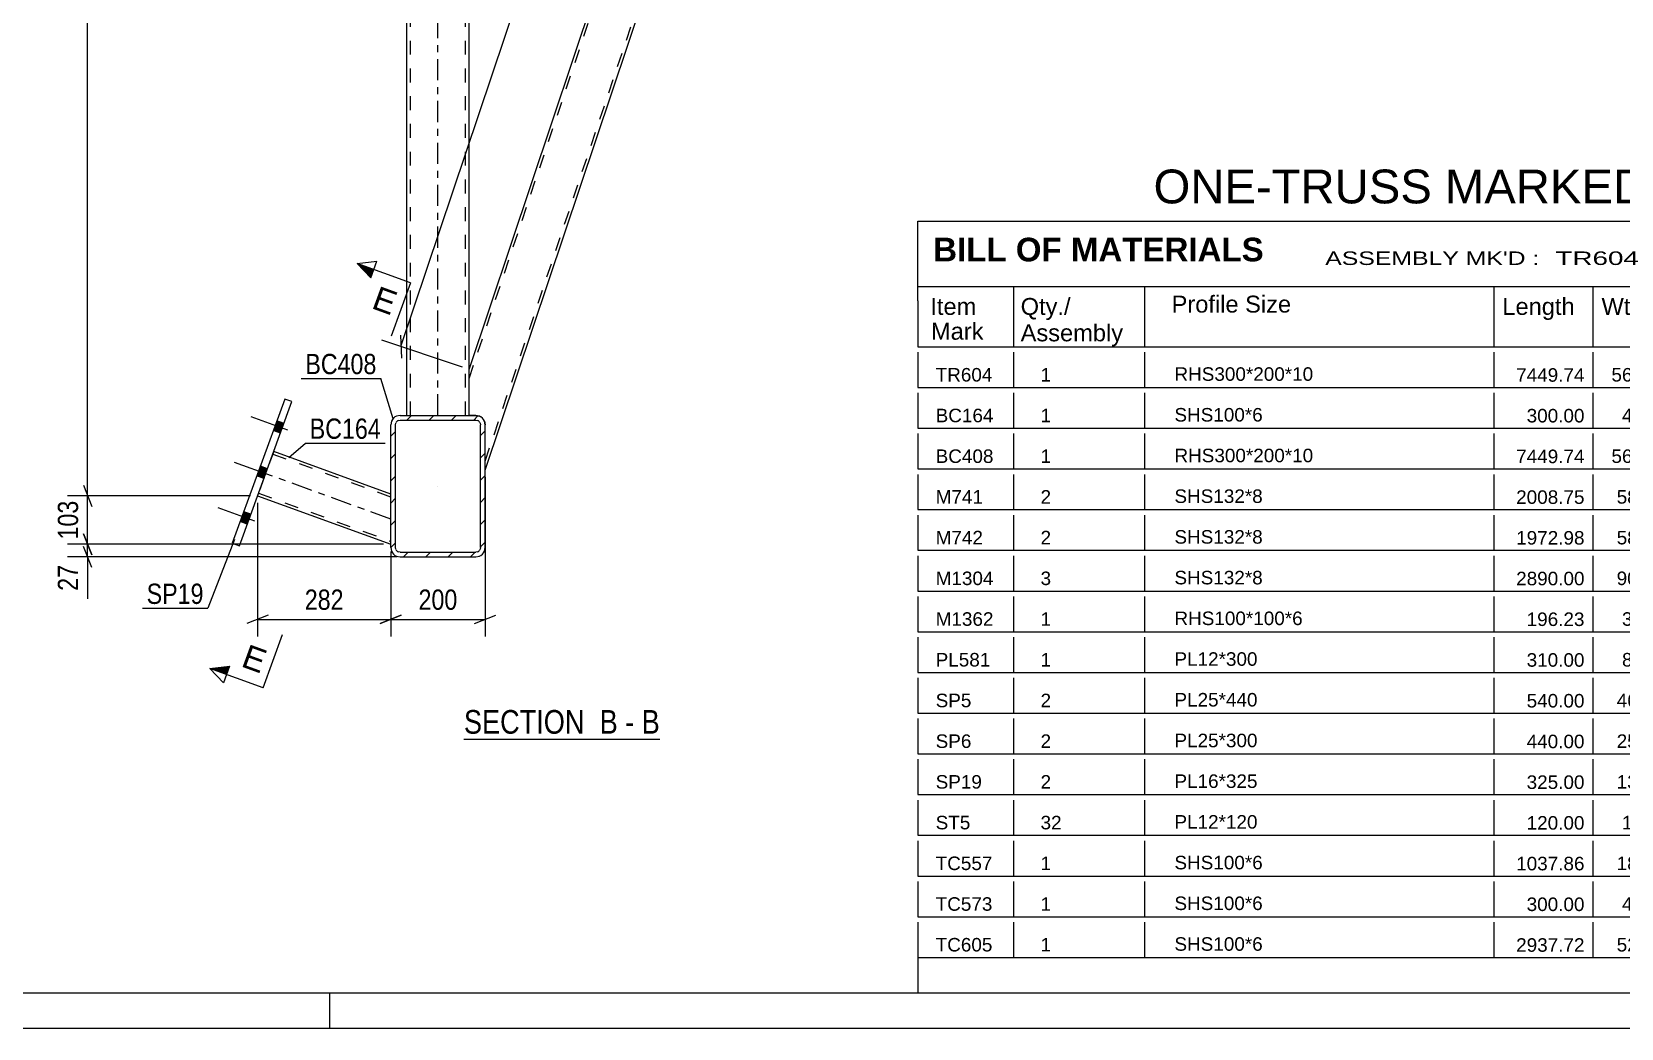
# Model space of a CAD drawing. Header units: millimetres. Extents: x 0 to 841, y 0 to 594.
# Drawn here: x 378.9 to 603.3, y 0 to 140.7 of the extents above; entities that cross this region are included whole.
import ezdxf

# ---------------------------------------------------------------- set-up
doc = ezdxf.new("R2010")
doc.units = ezdxf.units.MM
doc.linetypes.add('DXK_LINE_DOT2', pattern=[3.9198, 1.9599, -1.9599])
doc.linetypes.add('DXK_LINE_DOT3', pattern=[5.9187, 2.979, -0.9799, 0.9799, -0.9799])
doc.styles.add('Arial', font='ARIAL.TTF', dxfattribs={"height": 0.2})
doc.styles.add('Arial Bold', font='ARIALBD.TTF', dxfattribs={"height": 0.2})
doc.styles.add('Arial Narrow', font='ARIALN.TTF', dxfattribs={"height": 0.2})

# ---------------------------------------------------------------- blocks, each defined once
blk = doc.blocks.new('Unknown-761548517-1132')
at = {"color": 5, "linetype": 'Continuous'}
for p, q in [((5, 5), (836, 5)), ((421, 0), (421, 5)), ((0, 0), (841, 0))]:
    blk.add_line(p, q, dxfattribs=at)
blk = doc.blocks.new('Unknown-761548517-14017')
at = {"color": 7, "linetype": 'Continuous'}
for p, q in [((504, 114), (676, 114)), ((504, 102.75), (504, 114)), ((676, 114), (676, 102.75)), ((504, 104.75), (676, 104.75)), ((517.5, 104.75), (517.5, 96.25)), ((536, 104.75), (536, 96.25)), ((585.28, 104.75), (585.28, 96.25)), ((599.28, 104.75), (599.28, 96.25)), ((615, 104.75), (615, 96.25)), ((629.28, 104.75), (629.28, 96.25)), ((646.28, 104.75), (646.28, 96.25)), ((504, 102.75), (504, 97.75)), ((676, 102.75), (676, 96.25)), ((504, 97.75), (504, 96.25)), ((504, 96.25), (676, 96.25)), ((504, 95.48), (504, 90.5)), ((517.5, 95.48), (517.5, 90.5)), ((536, 95.48), (536, 90.5)), ((585.28, 95.48), (585.28, 90.5)), ((599.28, 95.48), (599.28, 90.5)), ((615, 95.48), (615, 90.5)), ((629.28, 95.48), (629.28, 90.5)), ((646.28, 95.48), (646.28, 90.5)), ((676, 95.48), (676, 90.5)), ((504, 90.5), (676, 90.5)), ((504, 89.73), (504, 84.75)), ((517.5, 89.73), (517.5, 84.75)), ((536, 89.73), (536, 84.75)), ((585.28, 89.73), (585.28, 84.75)), ((599.28, 89.73), (599.28, 84.75)), ((615, 89.73), (615, 84.75)), ((629.28, 89.73), (629.28, 84.75)), ((646.28, 89.73), (646.28, 84.75)), ((676, 89.73), (676, 84.75)), ((504, 84.75), (676, 84.75)), ((504, 83.98), (504, 79)), ((517.5, 83.98), (517.5, 79)), ((536, 83.98), (536, 79)), ((585.28, 83.98), (585.28, 79)), ((599.28, 83.98), (599.28, 79)), ((615, 83.98), (615, 79)), ((629.28, 83.98), (629.28, 79)), ((646.28, 83.98), (646.28, 79)), ((676, 83.98), (676, 79)), ((504, 79), (676, 79)), ((504, 78.23), (504, 73.25)), ((517.5, 78.23), (517.5, 73.25)), ((536, 78.23), (536, 73.25)), ((585.28, 78.23), (585.28, 73.25)), ((599.28, 78.23), (599.28, 73.25)), ((615, 78.23), (615, 73.25)), ((629.28, 78.23), (629.28, 73.25)), ((646.28, 78.23), (646.28, 73.25)), ((676, 78.23), (676, 73.25)), ((504, 73.25), (676, 73.25)), ((504, 72.48), (504, 67.5)), ((517.5, 72.48), (517.5, 67.5)), ((536, 72.48), (536, 67.5)), ((585.28, 72.48), (585.28, 67.5)), ((599.28, 72.48), (599.28, 67.5)), ((615, 72.48), (615, 67.5)), ((629.28, 72.48), (629.28, 67.5)), ((646.28, 72.48), (646.28, 67.5)), ((676, 72.48), (676, 67.5)), ((504, 67.5), (676, 67.5)), ((504, 66.73), (504, 61.75)), ((517.5, 66.73), (517.5, 61.75)), ((536, 66.73), (536, 61.75)), ((585.28, 66.73), (585.28, 61.75)), ((599.28, 66.73), (599.28, 61.75)), ((615, 66.73), (615, 61.75)), ((629.28, 66.73), (629.28, 61.75)), ((646.28, 66.73), (646.28, 61.75)), ((676, 66.73), (676, 61.75)), ((504, 61.75), (676, 61.75)), ((504, 60.98), (504, 56)), ((517.5, 60.98), (517.5, 56)), ((536, 60.98), (536, 56)), ((585.28, 60.98), (585.28, 56)), ((599.28, 60.98), (599.28, 56)), ((615, 60.98), (615, 56)), ((629.28, 60.98), (629.28, 56)), ((646.28, 60.98), (646.28, 56)), ((676, 60.98), (676, 56)), ((504, 56), (676, 56)), ((504, 55.23), (504, 50.25)), ((517.5, 55.23), (517.5, 50.25)), ((536, 55.23), (536, 50.25)), ((585.28, 55.23), (585.28, 50.25)), ((599.28, 55.23), (599.28, 50.25)), ((615, 55.23), (615, 50.25)), ((629.28, 55.23), (629.28, 50.25)), ((646.28, 55.23), (646.28, 50.25)), ((676, 55.23), (676, 50.25)), ((504, 50.25), (676, 50.25)), ((504, 49.48), (504, 44.5)), ((517.5, 49.48), (517.5, 44.5)), ((536, 49.48), (536, 44.5)), ((585.28, 49.48), (585.28, 44.5)), ((599.28, 49.48), (599.28, 44.5)), ((615, 49.48), (615, 44.5)), ((629.28, 49.48), (629.28, 44.5)), ((646.28, 49.48), (646.28, 44.5)), ((676, 49.48), (676, 44.5)), ((504, 44.5), (676, 44.5)), ((504, 43.73), (504, 38.75)), ((517.5, 43.73), (517.5, 38.75)), ((536, 43.73), (536, 38.75)), ((585.28, 43.73), (585.28, 38.75)), ((599.28, 43.73), (599.28, 38.75)), ((615, 43.73), (615, 38.75)), ((629.28, 43.73), (629.28, 38.75)), ((646.28, 43.73), (646.28, 38.75)), ((676, 43.73), (676, 38.75)), ((504, 38.75), (676, 38.75)), ((504, 37.98), (504, 33)), ((517.5, 37.98), (517.5, 33)), ((536, 37.98), (536, 33)), ((585.28, 37.98), (585.28, 33)), ((599.28, 37.98), (599.28, 33)), ((615, 37.98), (615, 33)), ((629.28, 37.98), (629.28, 33)), ((646.28, 37.98), (646.28, 33)), ((676, 37.98), (676, 33)), ((504, 33), (676, 33)), ((504, 32.23), (504, 27.25)), ((517.5, 32.23), (517.5, 27.25)), ((536, 32.23), (536, 27.25)), ((585.28, 32.23), (585.28, 27.25)), ((599.28, 32.23), (599.28, 27.25)), ((615, 32.23), (615, 27.25)), ((629.28, 32.23), (629.28, 27.25)), ((646.28, 32.23), (646.28, 27.25)), ((676, 32.23), (676, 27.25)), ((504, 27.25), (676, 27.25)), ((504, 26.48), (504, 21.5)), ((517.5, 26.48), (517.5, 21.5)), ((536, 26.48), (536, 21.5)), ((585.28, 26.48), (585.28, 21.5)), ((599.28, 26.48), (599.28, 21.5)), ((615, 26.48), (615, 21.5)), ((629.28, 26.48), (629.28, 21.5)), ((646.28, 26.48), (646.28, 21.5)), ((676, 26.48), (676, 21.5)), ((504, 21.5), (676, 21.5)), ((504, 20.73), (504, 15.75)), ((517.5, 20.73), (517.5, 15.75)), ((536, 20.73), (536, 15.75)), ((585.28, 20.73), (585.28, 15.75)), ((599.28, 20.73), (599.28, 15.75)), ((615, 20.73), (615, 15.75)), ((629.28, 20.73), (629.28, 15.75)), ((646.28, 20.73), (646.28, 15.75)), ((676, 20.73), (676, 15.75)), ((504, 15.75), (676, 15.75)), ((504, 14.98), (504, 10)), ((517.5, 14.98), (517.5, 10)), ((536, 14.98), (536, 10)), ((585.28, 14.98), (585.28, 10)), ((599.28, 14.98), (599.28, 10)), ((615, 14.98), (615, 10)), ((629.28, 14.98), (629.28, 10)), ((646.28, 14.98), (646.28, 10)), ((676, 14.98), (676, 10)), ((504, 10), (676, 10)), ((504, 10), (676, 10)), ((504, 10), (504, 5)), ((629.28, 10), (629.28, 5)), ((646.28, 10), (646.28, 5)), ((676, 10), (676, 5)), ((504, 5), (676, 5))]:
    blk.add_line(p, q, dxfattribs=at)
at = {"color": 7}
for s, height, style, p in [('BILL OF MATERIALS', 3.3405, 'Arial Bold', (506.15, 108.31)), ('Profile Size', 2.3877, 'Arial', (539.81, 101.08)), ('Mark', 2.388, 'Arial', (505.84, 97.25))]:
    blk.add_text(s, height=height, dxfattribs=dict(at, style=style)).set_placement(p)
at = {"color": 7, "linetype": 'Continuous', "style": 'Arial Narrow'}
for s, height, width, p in [("ASSEMBLY MK'D :", 1.9089, 1.6, (561.5, 107.8)), ('TR604', 1.909, 1.794707, (594, 107.8)), ('ASSY QTY :', 1.909, 1.6, (625, 107.8)), ('1', 1.91, 1.794707, (646.5, 107.8))]:
    blk.add_text(s, height=height, dxfattribs=dict(at, width=width)).set_placement(p)
at = {"color": 7, "linetype": 'Continuous'}
for s, height, style, p in [('Qty./', 2.388, 'Arial', (518.5, 100.75)), ('Length', 2.388, 'Arial', (586.5, 100.75)), ('Wt./Item', 2.388, 'Arial', (600.5, 100.75)), ('Total', 2.388, 'Arial', (617.5, 100.75)), ('Total Wt.', 2.388, 'Arial', (630, 100.75)), ('Material', 2.388, 'Arial', (649.5, 100.75)), ('Item', 2.388, 'Arial', (505.75, 100.75)), ('Assembly', 2.388, 'Arial', (518.5, 97.02)), ('Qty.', 2.388, 'Arial', (618, 97.02)), ('TR604', 1.91, 'Arial', (506.5, 91.34)), ('1', 1.91, 'Arial', (521.31, 91.34)), ('RHS300*200*10', 1.9102, 'Arial', (540.21, 91.44)), ('7449.74', 1.91, 'Arial', (588.45, 91.31)), ('561.41', 1.91, 'Arial', (601.9, 91.34)), ('1', 1.91, 'Arial', (623.22, 91.34)), ('561.41', 1.91, 'Arial', (636.03, 91.34)), ('E350', 1.91, 'Arial', (650.31, 91.48)), ('BC164', 1.91, 'Arial', (506.5, 85.59)), ('SHS100*6', 1.91, 'Arial', (540.21, 85.69)), ('4.99', 1.91, 'Arial', (603.39, 85.59)), ('4.99', 1.91, 'Arial', (639, 85.59)), ('E350', 1.91, 'Arial', (650.31, 85.73)), ('1', 1.91, 'Arial', (521.31, 85.59)), ('300.00', 1.91, 'Arial', (589.93, 85.56)), ('1', 1.91, 'Arial', (623.22, 85.59)), ('BC408', 1.91, 'Arial', (506.5, 79.84)), ('1', 1.91, 'Arial', (521.31, 79.84)), ('RHS300*200*10', 1.9102, 'Arial', (540.21, 79.94)), ('7449.74', 1.91, 'Arial', (588.45, 79.81)), ('561.41', 1.91, 'Arial', (601.9, 79.84)), ('1', 1.91, 'Arial', (623.22, 79.84)), ('561.41', 1.91, 'Arial', (636.03, 79.84)), ('E350', 1.91, 'Arial', (650.31, 79.98)), ('M741', 1.91, 'Arial', (506.5, 74.09)), ('2', 1.91, 'Arial', (521.31, 74.09)), ('SHS132*8', 1.91, 'Arial', (540.21, 74.19)), ('2008.75', 1.91, 'Arial', (588.45, 74.06)), ('58.78', 1.91, 'Arial', (602.64, 74.09)), ('2', 1.91, 'Arial', (623.22, 74.09)), ('117.57', 1.91, 'Arial', (636.03, 74.09)), ('E350', 1.91, 'Arial', (650.31, 74.23)), ('M742', 1.91, 'Arial', (506.5, 68.34)), ('2', 1.91, 'Arial', (521.31, 68.34)), ('SHS132*8', 1.91, 'Arial', (540.21, 68.44)), ('1972.98', 1.91, 'Arial', (588.45, 68.31)), ('58.78', 1.91, 'Arial', (602.64, 68.34)), ('2', 1.91, 'Arial', (623.22, 68.34)), ('117.57', 1.91, 'Arial', (636.03, 68.34)), ('E350', 1.91, 'Arial', (650.31, 68.48)), ('M1304', 1.91, 'Arial', (506.5, 62.59)), ('3', 1.91, 'Arial', (521.31, 62.59)), ('SHS132*8', 1.91, 'Arial', (540.21, 62.69)), ('2890.00', 1.91, 'Arial', (588.45, 62.56)), ('90.02', 1.91, 'Arial', (602.64, 62.59)), ('3', 1.91, 'Arial', (623.22, 62.59)), ('270.06', 1.91, 'Arial', (636.03, 62.59)), ('E350', 1.91, 'Arial', (650.31, 62.73)), ('M1362', 1.91, 'Arial', (506.5, 56.84)), ('1', 1.91, 'Arial', (521.31, 56.84)), ('RHS100*100*6', 1.9102, 'Arial', (540.21, 56.94)), ('196.23', 1.91, 'Arial', (589.93, 56.81)), ('3.48', 1.91, 'Arial', (603.39, 56.84)), ('1', 1.91, 'Arial', (623.22, 56.84)), ('3.48', 1.91, 'Arial', (639, 56.84)), ('E350', 1.91, 'Arial', (650.31, 56.98)), ('PL581', 1.91, 'Arial', (506.5, 51.09)), ('1', 1.91, 'Arial', (521.31, 51.09)), ('PL12*300', 1.91, 'Arial', (540.21, 51.19)), ('310.00', 1.91, 'Arial', (589.93, 51.06)), ('8.76', 1.91, 'Arial', (603.39, 51.09)), ('1', 1.91, 'Arial', (623.22, 51.09)), ('8.76', 1.91, 'Arial', (639, 51.09)), ('E350', 1.91, 'Arial', (650.31, 51.23)), ('SP5', 1.91, 'Arial', (506.5, 45.34)), ('2', 1.91, 'Arial', (521.31, 45.34)), ('PL25*440', 1.91, 'Arial', (540.21, 45.44)), ('540.00', 1.91, 'Arial', (589.93, 45.3)), ('46.63', 1.91, 'Arial', (602.64, 45.34)), ('2', 1.91, 'Arial', (623.22, 45.34)), ('93.26', 1.91, 'Arial', (637.52, 45.34)), ('E350', 1.91, 'Arial', (650.31, 45.48)), ('SP6', 1.91, 'Arial', (506.5, 39.59)), ('2', 1.91, 'Arial', (521.31, 39.59)), ('PL25*300', 1.91, 'Arial', (540.21, 39.69)), ('440.00', 1.91, 'Arial', (589.93, 39.55)), ('25.91', 1.91, 'Arial', (602.64, 39.59)), ('2', 1.91, 'Arial', (623.22, 39.59)), ('51.81', 1.91, 'Arial', (637.52, 39.59)), ('E350', 1.91, 'Arial', (650.31, 39.73)), ('E350', 1.91, 'Arial', (650.31, 33.98)), ('SP19', 1.91, 'Arial', (506.5, 33.84)), ('2', 1.91, 'Arial', (521.31, 33.84)), ('PL16*325', 1.91, 'Arial', (540.21, 33.94)), ('325.00', 1.91, 'Arial', (589.93, 33.8)), ('13.27', 1.91, 'Arial', (602.64, 33.84)), ('2', 1.91, 'Arial', (623.22, 33.84)), ('26.53', 1.91, 'Arial', (637.52, 33.84)), ('ST5', 1.91, 'Arial', (506.5, 28.09)), ('32', 1.91, 'Arial', (521.31, 28.09)), ('PL12*120', 1.91, 'Arial', (540.21, 28.19)), ('120.00', 1.91, 'Arial', (589.93, 28.05)), ('1.36', 1.91, 'Arial', (603.39, 28.09)), ('32', 1.91, 'Arial', (621.74, 28.09)), ('43.41', 1.91, 'Arial', (637.52, 28.09)), ('E350', 1.91, 'Arial', (650.31, 28.23)), ('TC557', 1.91, 'Arial', (506.5, 22.34)), ('1', 1.91, 'Arial', (521.31, 22.34)), ('SHS100*6', 1.91, 'Arial', (540.21, 22.44)), ('1037.86', 1.91, 'Arial', (588.45, 22.3)), ('18.06', 1.91, 'Arial', (602.64, 22.34)), ('1', 1.91, 'Arial', (623.22, 22.34)), ('18.06', 1.91, 'Arial', (637.52, 22.34)), ('E350', 1.91, 'Arial', (650.31, 22.48)), ('TC573', 1.91, 'Arial', (506.5, 16.59)), ('1', 1.91, 'Arial', (521.31, 16.59)), ('SHS100*6', 1.91, 'Arial', (540.21, 16.69)), ('300.00', 1.91, 'Arial', (589.93, 16.55)), ('4.99', 1.91, 'Arial', (603.39, 16.59)), ('1', 1.91, 'Arial', (623.22, 16.59)), ('4.99', 1.91, 'Arial', (639, 16.59)), ('E350', 1.91, 'Arial', (650.31, 16.73)), ('TC605', 1.91, 'Arial', (506.5, 10.84)), ('1', 1.91, 'Arial', (521.31, 10.84)), ('SHS100*6', 1.91, 'Arial', (540.21, 10.94)), ('2937.72', 1.91, 'Arial', (588.45, 10.8)), ('52.00', 1.91, 'Arial', (602.64, 10.84)), ('1', 1.91, 'Arial', (623.22, 10.84)), ('52.00', 1.91, 'Arial', (637.52, 10.84)), ('E350', 1.91, 'Arial', (650.31, 10.98)), ('Total', 1.909, 'Arial Narrow', (620.83, 6)), ('1935.32', 1.91, 'Arial', (634.52, 6))]:
    blk.add_text(s, height=height, dxfattribs=dict(at, style=style)).set_placement(p)
blk = doc.blocks.new('Unknown-761548517-14018')
at = {"color": 2, "linetype": 'Continuous'}
blk.add_line((530, 114), (647.5, 114), dxfattribs=at)
at = {"color": 7, "style": 'Arial'}
blk.add_text('ONE-TRUSS MARKED AS TR604', height=4.7754, dxfattribs=at).set_placement((537.26, 116.5))
blk = doc.blocks.new('Unknown-761548517-14 - 10807')
at = {"color": 6, "linetype": 'Continuous'}
blk.add_line((439.91, 40.85), (467.56, 40.85), dxfattribs=at)
at = {"color": 0, "linetype": 'Continuous'}
blk.add_wipeout([(458.02, 41.6), (458.02, 45.1), (439.91, 45.1), (439.91, 41.6)], dxfattribs=at)
at = {"color": 7, "linetype": 'Continuous', "style": 'Arial Narrow'}
blk.add_text('SECTION ', height=3.34, dxfattribs=at).set_placement((439.91, 41.6))
at = {"color": 0, "linetype": 'Continuous'}
blk.add_wipeout([(461.62, 41.6), (461.62, 45.1), (459.07, 45.1), (459.07, 41.6)], dxfattribs=at)
at = {"color": 7, "linetype": 'Continuous', "style": 'Arial Narrow'}
blk.add_text('B', height=3.34, dxfattribs=at).set_placement((459.07, 41.6))
at = {"color": 0, "linetype": 'Continuous'}
blk.add_wipeout([(463.95, 41.6), (463.95, 45.1), (462.67, 45.1), (462.67, 41.6)], dxfattribs=at)
at = {"color": 7, "linetype": 'Continuous', "style": 'Arial Narrow'}
blk.add_text('-', height=3.34, dxfattribs=at).set_placement((462.67, 41.6))
at = {"color": 0, "linetype": 'Continuous'}
blk.add_wipeout([(467.56, 41.6), (467.56, 45.1), (465, 45.1), (465, 41.6)], dxfattribs=at)
at = {"color": 7, "linetype": 'Continuous', "style": 'Arial Narrow'}
blk.add_text('B', height=3.34, dxfattribs=at).set_placement((465, 41.6))
blk = doc.blocks.new('Part-761548517-10816 - 10807')
at = {"color": 2, "linetype": 'Continuous'}
for p, q in [((414.62, 88.87), (407.21, 68.51)), ((408.22, 68.14), (415.63, 88.5)), ((415.63, 88.5), (414.62, 88.87)), ((407.21, 68.51), (408.22, 68.14))]:
    blk.add_line(p, q, dxfattribs=at)
blk = doc.blocks.new('Part-761548517-10817 - 10807')
at = {"linetype": 'Continuous'}
h = blk.add_hatch(dxfattribs=at)
h.set_pattern_fill('', scale=0.7, style=0, pattern_type=0)
h.set_pattern_definition([(45, (429.5748, 67.8948), (-1.57154, 1.57154), [])])
h.paths.add_polyline_path([(429.57, 85.23), (429.57, 67.89), (429.68, 67.38), (429.97, 66.95), (430.4, 66.66), (430.91, 66.56), (441.57, 66.56), (442.09, 66.66), (442.52, 66.95), (442.81, 67.38), (442.91, 67.89), (442.91, 85.23), (442.81, 85.74), (442.52, 86.17), (442.09, 86.46), (441.57, 86.56), (430.91, 86.56), (430.4, 86.46), (429.97, 86.17), (429.68, 85.74)])
h.paths.add_polyline_path([(430.44, 85.7), (430.65, 85.84), (430.91, 85.89), (441.57, 85.89), (441.83, 85.84), (442.05, 85.7), (442.19, 85.48), (442.24, 85.23), (442.24, 67.89), (442.19, 67.64), (442.05, 67.42), (441.83, 67.28), (441.57, 67.23), (430.91, 67.23), (430.65, 67.28), (430.44, 67.42), (430.29, 67.64), (430.24, 67.89), (430.24, 85.23), (430.29, 85.48)])
at = {"color": 2, "linetype": 'Continuous'}
for p, q in [((429.68, 85.74), (429.57, 85.23)), ((430.24, 85.23), (430.29, 85.48)), ((430.91, 86.56), (430.4, 86.46)), ((430.65, 85.84), (430.91, 85.89)), ((430.91, 86.56), (441.57, 86.56)), ((430.91, 85.89), (441.57, 85.89)), ((442.09, 86.46), (441.57, 86.56)), ((441.57, 85.89), (441.83, 85.84)), ((442.19, 85.48), (442.24, 85.23)), ((442.91, 85.23), (442.81, 85.74)), ((429.57, 67.89), (429.57, 85.23)), ((430.24, 67.89), (430.24, 85.23)), ((442.24, 67.89), (442.24, 85.23)), ((442.91, 67.89), (442.91, 85.23)), ((429.57, 67.89), (429.68, 67.38)), ((430.29, 67.64), (430.24, 67.89)), ((442.24, 67.89), (442.19, 67.64)), ((442.81, 67.38), (442.91, 67.89)), ((430.4, 66.66), (430.91, 66.56)), ((430.91, 67.23), (430.65, 67.28)), ((430.91, 67.23), (441.57, 67.23)), ((430.91, 66.56), (441.57, 66.56)), ((441.83, 67.28), (441.57, 67.23)), ((441.57, 66.56), (442.09, 66.66))]:
    blk.add_line(p, q, dxfattribs=at)
at = {"color": 7, "linetype": 'DXK_LINE_DOT3'}
blk.add_line((436.24, 76.56), (436.24, 76.56), dxfattribs=at)
at = {"color": 2, "linetype": 'Continuous'}
for centre, radius, start, end in [((430.91, 85.23), 1.33, 112.5, 157.5), ((430.91, 85.23), 0.667, 112.5, 157.5), ((441.57, 85.23), 0.667, 22.5, 67.5), ((441.57, 85.23), 1.33, 22.5, 67.5), ((430.91, 67.89), 1.33, 202.5, 247.5), ((430.91, 67.89), 0.667, 202.5, 247.5), ((441.57, 67.89), 0.667, 292.5, 337.5), ((441.57, 67.89), 1.33, 292.5, 337.5)]:
    blk.add_arc(centre, radius, start, end, dxfattribs=at)
blk = doc.blocks.new('Part-761548517-10813 - 10807')
at = {"color": 7, "linetype": 'DXK_LINE_DOT2'}
for p, q in [((413.06, 81.45), (410.78, 75.19)), ((429.57, 75.02), (412.92, 81.08)), ((410.92, 75.56), (429.57, 68.77)), ((429.57, 68.35), (429.57, 75.44))]:
    blk.add_line(p, q, dxfattribs=at)
at = {"color": 2, "linetype": 'Continuous'}
for p, q in [((429.57, 75.44), (413.06, 81.45)), ((410.78, 75.19), (429.57, 68.35))]:
    blk.add_line(p, q, dxfattribs=at)
at = {"color": 7, "linetype": 'DXK_LINE_DOT3'}
blk.add_line((429.57, 71.9), (411.92, 78.32), dxfattribs=at)
blk = doc.blocks.new('Part-761548517-10856 - 10807')
at = {"color": 2, "linetype": 'Continuous'}
for p, q in [((431.84, 211.11), (431.84, 279.23)), ((440.64, 211.11), (440.64, 279.23)), ((431.84, 182.12), (431.84, 182.71)), ((440.64, 182.12), (440.64, 182.71)), ((431.84, 86.56), (431.84, 154.68)), ((440.64, 90.54), (440.64, 154.68)), ((440.64, 86.56), (440.64, 90.53))]:
    blk.add_line(p, q, dxfattribs=at)
at = {"color": 7, "linetype": 'DXK_LINE_DOT2'}
for p, q in [((431.84, 279.23), (440.64, 279.23)), ((432.37, 86.56), (432.37, 279.23)), ((440.11, 86.56), (440.11, 279.23)), ((431.84, 182.71), (431.84, 211.11)), ((440.64, 182.71), (440.64, 211.11)), ((431.84, 154.68), (431.84, 182.12)), ((440.64, 154.68), (440.64, 182.12)), ((440.64, 90.53), (440.64, 90.54)), ((431.84, 86.56), (440.64, 86.56))]:
    blk.add_line(p, q, dxfattribs=at)
at = {"color": 7, "linetype": 'DXK_LINE_DOT3'}
blk.add_line((436.24, 86.56), (436.24, 279.23), dxfattribs=at)
blk = doc.blocks.new('Part-761548517-10859 - 10807')
at = {"color": 2, "linetype": 'Continuous'}
for p, q in [((440.64, 93.05), (498.85, 266.64)), ((498.85, 266.64), (505.12, 264.37)), ((442.91, 78.84), (505.12, 264.37)), ((440.64, 86.56), (440.64, 90.54))]:
    blk.add_line(p, q, dxfattribs=at)
at = {"color": 7, "linetype": 'DXK_LINE_DOT2'}
for p, q in [((440.64, 91.79), (499.23, 266.51)), ((442.91, 80.1), (504.74, 264.51)), ((440.64, 90.54), (440.64, 93.05)), ((441.57, 86.56), (440.64, 86.56)), ((442.09, 86.46), (441.57, 86.56)), ((441.57, 86.56), (442.09, 86.46)), ((442.09, 86.46), (441.57, 86.56)), ((441.57, 86.56), (442.09, 86.46)), ((442.91, 85.23), (442.81, 85.74)), ((442.81, 85.74), (442.91, 85.23)), ((442.91, 85.23), (442.81, 85.74)), ((442.81, 85.74), (442.91, 85.23)), ((442.91, 78.84), (442.91, 85.23))]:
    blk.add_line(p, q, dxfattribs=at)
blk.add_arc((441.57, 85.23), 1.33, 22.5, 67.5, dxfattribs=at)
blk.add_arc((441.57, 85.23), 1.33, 22.5, 67.5, dxfattribs=at)
blk.add_arc((441.57, 85.23), 1.33, 22.5, 67.5, dxfattribs=at)
blk.add_arc((441.57, 85.23), 1.33, 22.5, 67.5, dxfattribs=at)
blk = doc.blocks.new('Bolt-761548517-10864 - 10807')
at = {"linetype": 'Continuous'}
for points in [[(414.01, 84.05), (414.51, 85.43), (413.51, 85.8), (413, 84.42)], [(414.01, 84.05), (414.51, 85.43), (413.51, 85.8), (413, 84.42)], [(414.01, 84.05), (414.51, 85.43), (413.51, 85.8), (413, 84.42)], [(411.67, 77.63), (412.17, 79.01), (411.17, 79.37), (410.67, 78)], [(411.67, 77.63), (412.17, 79.01), (411.17, 79.37), (410.67, 78)], [(409.33, 71.21), (409.83, 72.59), (408.83, 72.95), (408.33, 71.58)], [(409.33, 71.21), (409.83, 72.59), (408.83, 72.95), (408.33, 71.58)], [(409.33, 71.21), (409.83, 72.59), (408.83, 72.95), (408.33, 71.58)]]:
    blk.add_hatch(color=1, dxfattribs=at).paths.add_polyline_path(points)
at = {"color": 1, "linetype": 'Continuous'}
for p, q in [((415.07, 84.45), (409.87, 86.34)), ((415.07, 84.45), (409.87, 86.34)), ((415.07, 84.45), (409.87, 86.34)), ((414.51, 85.43), (413.51, 85.8)), ((414.51, 85.43), (413.51, 85.8)), ((414.51, 85.43), (413.51, 85.8)), ((414.01, 84.05), (413, 84.42)), ((414.01, 84.05), (413, 84.42)), ((414.01, 84.05), (413, 84.42)), ((412.74, 78.02), (407.54, 79.92)), ((412.74, 78.02), (407.54, 79.92)), ((412.17, 79.01), (411.17, 79.37)), ((412.17, 79.01), (411.17, 79.37)), ((411.67, 77.63), (410.67, 78)), ((411.67, 77.63), (410.67, 78)), ((410.4, 71.6), (405.2, 73.5)), ((410.4, 71.6), (405.2, 73.5)), ((410.4, 71.6), (405.2, 73.5)), ((409.83, 72.59), (408.83, 72.95)), ((409.83, 72.59), (408.83, 72.95)), ((409.83, 72.59), (408.83, 72.95)), ((409.33, 71.21), (408.33, 71.58)), ((409.33, 71.21), (408.33, 71.58)), ((409.33, 71.21), (408.33, 71.58))]:
    blk.add_line(p, q, dxfattribs=at)
blk = doc.blocks.new('StraightDimension-761548517-11106 - 10807')
at = {"color": 7, "linetype": 'Continuous'}
for p, q in [((387.39, 277.73), (386.19, 280.73)), ((429.91, 279.23), (383.94, 279.23)), ((386.79, 75.19), (386.79, 279.23)), ((386.19, 76.69), (387.39, 73.69)), ((409.78, 75.19), (383.94, 75.19))]:
    blk.add_line(p, q, dxfattribs=at)
at = {"color": 0}
blk.add_wipeout([(386.04, 181.46), (381.84, 181.46), (381.84, 172.95), (386.04, 172.95)], dxfattribs=at)
at = {"color": 3, "style": 'Arial Narrow'}
blk.add_text('3061', height=2.863, rotation=90.0002, dxfattribs=at).set_placement((385.44, 173.55))
blk = doc.blocks.new('StraightDimension-761548517-11929 - 10807')
at = {"color": 7, "linetype": 'Continuous'}
for p, q in [((442.91, 77.84), (442.91, 55.35)), ((429.57, 67.35), (429.57, 55.35)), ((431.07, 58.35), (428.07, 57.15)), ((441.41, 57.15), (444.41, 58.35)), ((429.57, 57.75), (442.91, 57.75))]:
    blk.add_line(p, q, dxfattribs=at)
at = {"color": 0}
blk.add_wipeout([(439.58, 58.5), (439.58, 62.7), (432.9, 62.7), (432.9, 58.5)], dxfattribs=at)
at = {"color": 3, "style": 'Arial Narrow'}
blk.add_text('200', height=2.863, dxfattribs=at).set_placement((433.5, 59.1))
blk = doc.blocks.new('StraightDimension-761548517-11930 - 10807')
at = {"color": 7, "linetype": 'Continuous'}
for p, q in [((410.78, 74.19), (410.78, 55.35)), ((429.57, 67.35), (429.57, 55.35)), ((412.28, 58.35), (409.28, 57.15)), ((428.07, 57.15), (431.07, 58.35)), ((410.78, 57.75), (429.57, 57.75))]:
    blk.add_line(p, q, dxfattribs=at)
at = {"color": 0}
blk.add_wipeout([(423.52, 58.5), (423.52, 62.7), (416.84, 62.7), (416.84, 58.5)], dxfattribs=at)
at = {"color": 3, "style": 'Arial Narrow'}
blk.add_text('282', height=2.863, dxfattribs=at).set_placement((417.44, 59.1))
blk = doc.blocks.new('StraightDimension-761548517-11951 - 10807')
at = {"color": 7, "linetype": 'Continuous'}
for p, q in [((431.02, 96.27), (489.23, 269.87)), ((497.9, 266.96), (486.53, 270.78)), ((489.32, 268.26), (489.14, 271.48)), ((439.69, 93.37), (428.32, 97.18)), ((430.93, 97.89), (431.11, 94.66))]:
    blk.add_line(p, q, dxfattribs=at)
at = {"color": 0}
blk.add_wipeout([(460.77, 187.35), (456.78, 188.68), (454.08, 180.61), (458.06, 179.28)], dxfattribs=at)
at = {"color": 3, "style": 'Arial Narrow'}
blk.add_text('2746', height=2.863, rotation=71.465, dxfattribs=at).set_placement((457.68, 180.03))
blk = doc.blocks.new('StraightDimension-761548517-11107 - 10807')
at = {"color": 7, "linetype": 'Continuous'}
for p, q in [((386.19, 76.69), (387.39, 73.69)), ((409.78, 75.19), (383.94, 75.19)), ((386.79, 68.35), (386.79, 75.19)), ((387.39, 66.85), (386.19, 69.85)), ((428.57, 68.35), (383.94, 68.35))]:
    blk.add_line(p, q, dxfattribs=at)
at = {"color": 0}
blk.add_wipeout([(386.04, 75.11), (381.84, 75.11), (381.84, 68.43), (386.04, 68.43)], dxfattribs=at)
at = {"color": 3, "style": 'Arial Narrow'}
blk.add_text('103', height=2.863, rotation=90.0002, dxfattribs=at).set_placement((385.44, 69.03))
blk = doc.blocks.new('StraightDimension-761548517-11108 - 10807')
at = {"color": 7, "linetype": 'Continuous'}
for p, q in [((386.19, 69.85), (387.39, 66.85)), ((428.57, 68.35), (383.94, 68.35)), ((387.39, 65.06), (386.19, 68.06)), ((386.79, 66.56), (386.79, 68.35)), ((430.5, 66.56), (383.94, 66.56))]:
    blk.add_line(p, q, dxfattribs=at)
at = {"color": 0}
blk.add_wipeout([(386.04, 66.04), (381.84, 66.04), (381.84, 61.18), (386.04, 61.18)], dxfattribs=at)
at = {"color": 7, "linetype": 'Continuous'}
blk.add_line((386.79, 66.56), (386.79, 60.66), dxfattribs=at)
blk.add_line((386.79, 66.56), (386.79, 60.66), dxfattribs=at)
at = {"color": 3, "style": 'Arial Narrow'}
blk.add_text('27', height=2.863, rotation=90.0002, dxfattribs=at).set_placement((385.44, 61.78))
blk = doc.blocks.new('SectionMark-761548517-13135 - 10807')
at = {"linetype": 'Continuous'}
blk.add_hatch(color=6, dxfattribs=at).paths.add_polyline_path([(406.82, 51.15), (406.39, 49.98), (404.04, 50.83)])
at = {"color": 6, "linetype": 'Continuous'}
for p, q in [((424.85, 108.01), (427.63, 108.33)), ((404.04, 50.83), (406.82, 51.15)), ((405.97, 48.8), (404.04, 50.83)), ((406.82, 51.15), (405.97, 48.8))]:
    blk.add_line(p, q, dxfattribs=at)
at = {"color": 0, "linetype": 'Continuous'}
for points in [[(429.64, 100.68), (430.83, 103.97), (427.91, 105.03), (426.71, 101.74)], [(411.22, 50.08), (412.42, 53.37), (409.5, 54.44), (408.3, 51.15)]]:
    blk.add_wipeout(points, dxfattribs=at)
at = {"linetype": 'Continuous'}
blk.add_hatch(color=6, dxfattribs=at).paths.add_polyline_path([(427.2, 107.15), (426.78, 105.98), (424.85, 108.01)])
at = {"color": 6, "linetype": 'Continuous'}
for p, q in [((432.37, 105.27), (424.85, 108.01)), ((424.85, 108.01), (426.78, 105.98)), ((426.78, 105.98), (427.63, 108.33)), ((432.37, 105.27), (429.64, 97.75)), ((411.56, 48.1), (414.3, 55.61)), ((411.56, 48.1), (404.04, 50.83))]:
    blk.add_line(p, q, dxfattribs=at)
at = {"color": 3, "linetype": 'Continuous', "style": 'Arial'}
for p in [(426.71, 101.74), (408.3, 51.15)]:
    blk.add_text('E', height=3.34, rotation=-20.002, dxfattribs=at).set_placement(p)
blk = doc.blocks.new('Mark-761548517-11900 - 10807')
at = {"color": 0}
blk.add_wipeout([(427.57, 92.38), (427.57, 95.38), (417.52, 95.38), (417.52, 92.38)], dxfattribs=at)
blk.add_wipeout([(427.57, 92.38), (427.57, 95.38), (417.52, 95.38), (417.52, 92.38)], dxfattribs=at)
at = {"color": 30, "linetype": 'Continuous'}
for p in [(416.92, 91.78), (429.92, 86.05)]:
    blk.add_line(p, (428.17, 91.78), dxfattribs=at)
at = {"color": 3, "style": 'Arial Narrow'}
blk.add_text('BC408', height=2.863, dxfattribs=at).set_placement((417.52, 92.38))
blk = doc.blocks.new('Mark-761548517-11897 - 10807')
at = {"color": 0}
blk.add_wipeout([(403.16, 59.93), (403.16, 62.93), (395.12, 62.93), (395.12, 59.93)], dxfattribs=at)
blk.add_wipeout([(403.16, 59.93), (403.16, 62.93), (395.12, 62.93), (395.12, 59.93)], dxfattribs=at)
at = {"color": 30, "linetype": 'Continuous'}
for p in [(407.51, 69.04), (394.52, 59.33)]:
    blk.add_line(p, (403.76, 59.33), dxfattribs=at)
at = {"color": 3, "style": 'Arial Narrow'}
blk.add_text('SP19', height=2.863, dxfattribs=at).set_placement((395.12, 59.93))
blk = doc.blocks.new('Mark-761548517-11894 - 10807')
at = {"color": 0}
blk.add_wipeout([(428.19, 83.25), (428.19, 86.25), (418.14, 86.25), (418.14, 83.25)], dxfattribs=at)
blk.add_wipeout([(428.19, 83.25), (428.19, 86.25), (418.14, 86.25), (418.14, 83.25)], dxfattribs=at)
at = {"color": 30, "linetype": 'Continuous'}
for p, q in [((415.2, 80.6), (417.54, 82.65)), ((417.54, 82.65), (428.79, 82.65))]:
    blk.add_line(p, q, dxfattribs=at)
at = {"color": 3, "style": 'Arial Narrow'}
blk.add_text('BC164', height=2.863, dxfattribs=at).set_placement((418.14, 83.25))

msp = doc.modelspace()

# ---------------------------------------------------------------- block references
for name in ['Unknown-761548517-1132', 'Part-761548517-10856 - 10807', 'Part-761548517-10859 - 10807', 'Unknown-761548517-14018', 'Unknown-761548517-14017', 'Part-761548517-10816 - 10807', 'Bolt-761548517-10864 - 10807', 'Part-761548517-10817 - 10807', 'Part-761548517-10813 - 10807']:
    msp.add_blockref(name, (0, 0))

# ---------------------------------------------------------------- next in the draw order: block references
for name in ['StraightDimension-761548517-11106 - 10807', 'Unknown-761548517-14 - 10807']:
    msp.add_blockref(name, (0, 0))

# ---------------------------------------------------------------- next in the draw order: block references
for name in ['StraightDimension-761548517-11951 - 10807', 'StraightDimension-761548517-11929 - 10807']:
    msp.add_blockref(name, (0, 0))

# ---------------------------------------------------------------- next in the draw order: block references
msp.add_blockref('StraightDimension-761548517-11930 - 10807', (0, 0))

# ---------------------------------------------------------------- next in the draw order: block references
msp.add_blockref('StraightDimension-761548517-11107 - 10807', (0, 0))

# ---------------------------------------------------------------- next in the draw order: block references
msp.add_blockref('StraightDimension-761548517-11108 - 10807', (0, 0))

# ---------------------------------------------------------------- next in the draw order: block references
msp.add_blockref('SectionMark-761548517-13135 - 10807', (0, 0))

# ---------------------------------------------------------------- next in the draw order: block references
for name in ['Mark-761548517-11900 - 10807', 'Mark-761548517-11897 - 10807']:
    msp.add_blockref(name, (0, 0))

# ---------------------------------------------------------------- next in the draw order: block references
msp.add_blockref('Mark-761548517-11894 - 10807', (0, 0))

doc.saveas('drawing.dxf')
